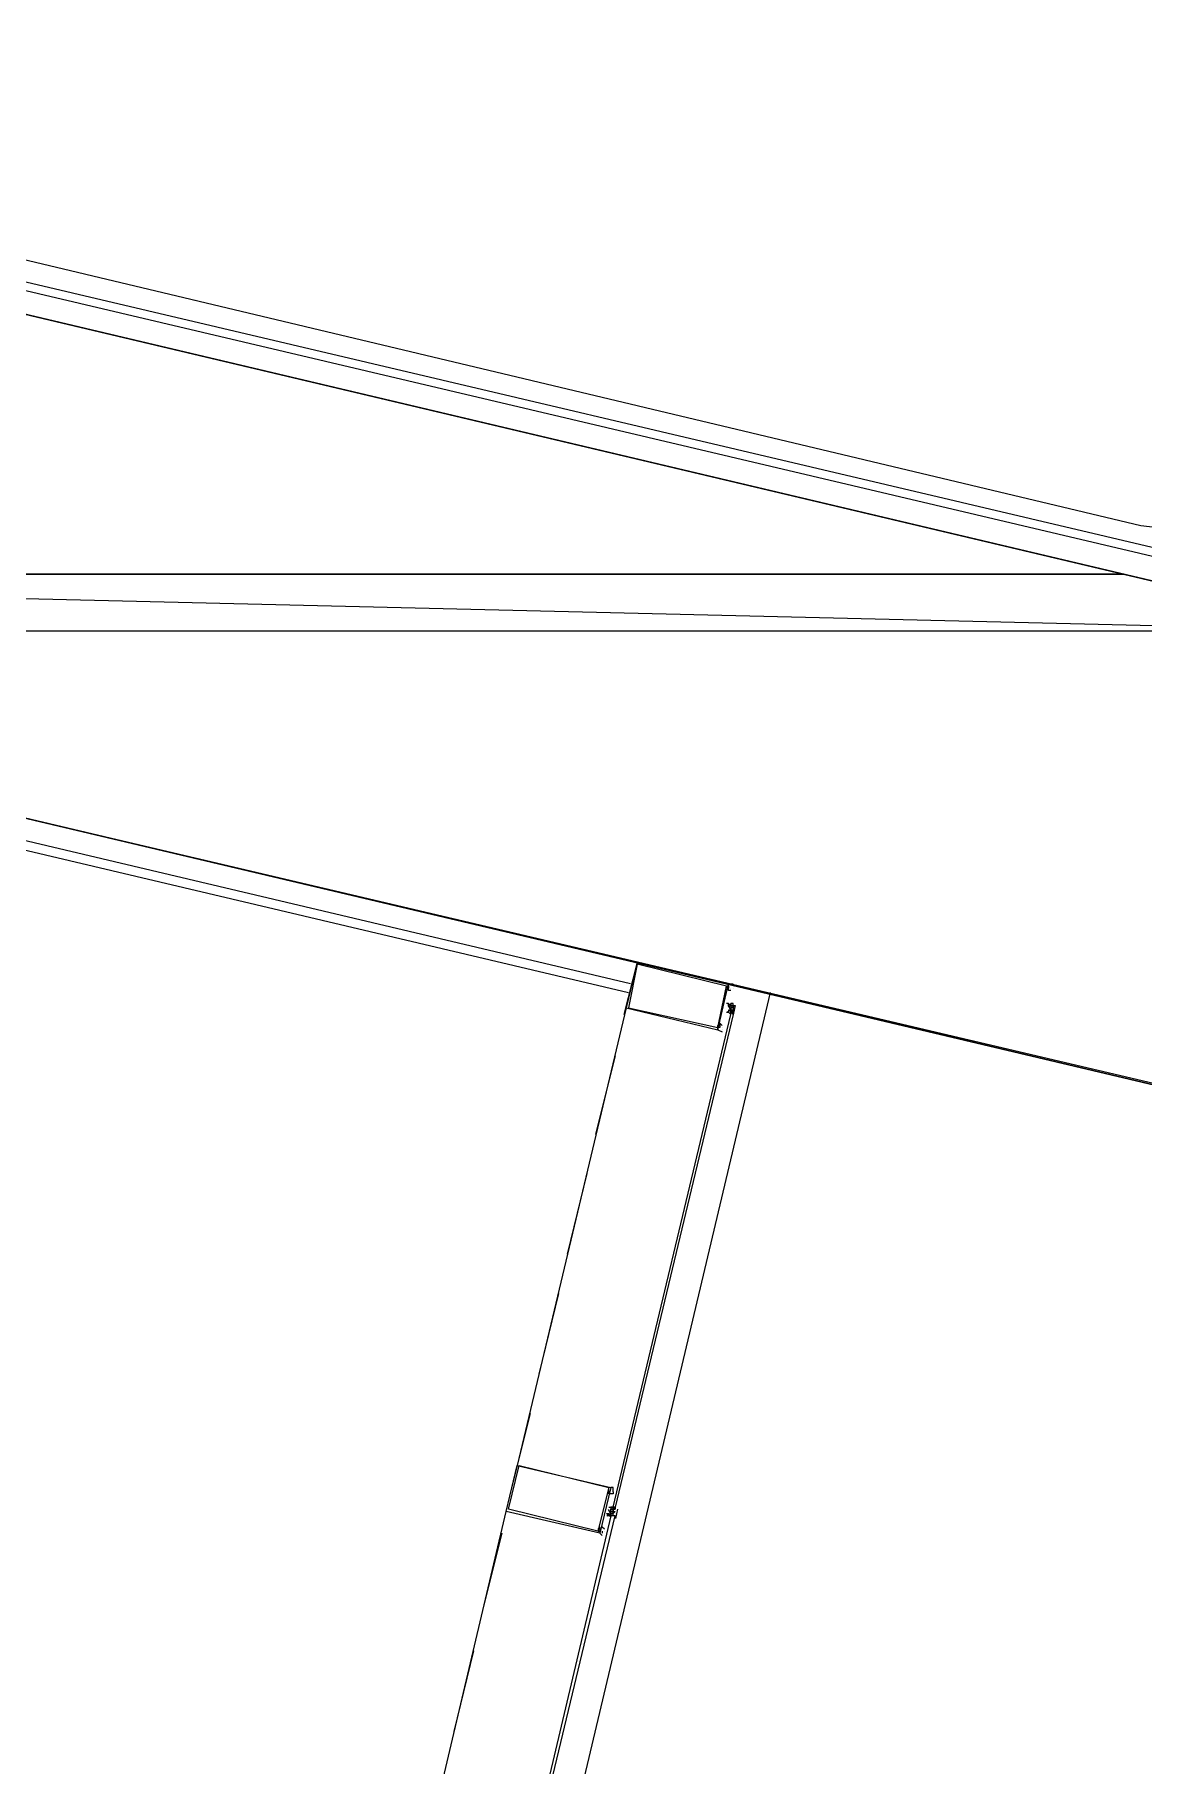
# Model space of a CAD drawing. Header units: feet. Extents: x -84 to 198, y -22 to 181.
# Drawn here: x 111.72 to 118.5, y 33.94 to 44.53 of the extents above; entities that cross this region are included whole.
import ezdxf

# ---------------------------------------------------------------- set-up
doc = ezdxf.new("R2010")
doc.units = ezdxf.units.FT
for name, color, linetype in [('A-AREA-UNIDAD', 30, 'CONTINUOUS'), ('A-LINEA', 7, 'CONTINUOUS'), ('A-MURO-CONCRETO', 8, 'CONTINUOUS')]:
    doc.layers.add(name, color=color, linetype=linetype)

msp = doc.modelspace()

# ---------------------------------------------------------------- linework, layer by layer
at = {"layer": 'A-AREA-UNIDAD'}
for points in [[(106.912, 44.2844), (118.48, 41.5289), (119.84, 41.3689), (119.84, 40.3556), (119.36, 38.2044), (127.008, 36.4089), (127.008, 35.4489), (125.68, 33.44)], [(125.312, 33.3156), (126.88, 35.68), (126.96, 36.16), (119.28, 37.9556), (119.232, 38.5244), (119.008, 38.0089), (105.632, 41.1556)]]:
    msp.add_lwpolyline(points, dxfattribs=at)
at = {"layer": 'A-LINEA'}
for p, q in [((80.92, 46.8178), (115.3467, 38.6711)), ((115.36, 38.7244), (80.9333, 46.8711)), ((106.2933, 44.2844), (119.08, 41.2711)), ((119.0667, 41.2178), (106.2267, 44.2444)), ((115.4, 38.8578), (115.32, 38.5378)), ((115.9733, 38.6978), (115.9733, 38.6978)), ((115.9867, 38.6978), (115.9867, 38.6978)), ((115.9867, 38.6978), (115.9867, 38.6978)), ((115.3333, 38.5778), (114.6667, 35.7778)), ((115.9467, 38.5511), (115.96, 38.5511)), ((115.9467, 38.5511), (115.9467, 38.5511)), ((115.9467, 38.5511), (115.9467, 38.5511)), ((115.9467, 38.5511), (115.9467, 38.5511)), ((115.9467, 38.5511), (115.9467, 38.5511)), ((115.9467, 38.5511), (115.9467, 38.5511)), ((115.9467, 38.5511), (115.9467, 38.5511)), ((115.96, 38.6044), (115.96, 38.6044)), ((115.96, 38.6044), (115.96, 38.6044)), ((115.96, 38.5911), (115.96, 38.6044)), ((115.96, 38.6044), (115.96, 38.6044)), ((115.96, 38.6044), (115.96, 38.6044)), ((115.96, 38.6044), (115.96, 38.6044)), ((115.96, 38.6044), (115.96, 38.6044)), ((115.96, 38.6044), (115.96, 38.6044)), ((115.96, 38.6044), (115.96, 38.6044)), ((115.96, 38.5911), (115.96, 38.5911)), ((115.96, 38.5911), (115.96, 38.5911)), ((115.96, 38.5911), (115.96, 38.5911)), ((115.96, 38.5644), (115.96, 38.5511)), ((115.96, 38.5644), (115.9733, 38.5644)), ((115.96, 38.5644), (115.9733, 38.5644)), ((115.9733, 38.5644), (115.96, 38.5644)), ((115.96, 38.5511), (115.96, 38.5511)), ((115.96, 38.5511), (115.96, 38.5511)), ((115.96, 38.5511), (115.96, 38.5511)), ((115.96, 38.5511), (115.96, 38.5511)), ((115.96, 38.5511), (115.96, 38.5511)), ((115.96, 38.5511), (115.96, 38.5511)), ((115.96, 38.5511), (115.96, 38.5511)), ((115.96, 38.5511), (115.96, 38.5511)), ((115.96, 38.5511), (115.96, 38.5511)), ((115.96, 38.5511), (115.96, 38.5511)), ((115.96, 38.5511), (115.96, 38.5511)), ((115.96, 38.5511), (115.96, 38.5511)), ((115.96, 38.5511), (115.96, 38.5511)), ((115.96, 38.5511), (115.96, 38.5511)), ((115.96, 38.5511), (115.96, 38.5511)), ((115.96, 38.5511), (115.96, 38.5511)), ((115.96, 38.5511), (115.96, 38.5511)), ((115.96, 38.5511), (115.96, 38.5511)), ((115.96, 38.5511), (115.96, 38.5511)), ((115.96, 38.5511), (115.96, 38.5511)), ((115.96, 38.5511), (115.96, 38.5511)), ((115.96, 38.5511), (115.96, 38.5511)), ((115.96, 38.5511), (115.96, 38.5511)), ((115.9733, 38.6044), (115.9733, 38.6044)), ((115.9733, 38.6044), (115.9733, 38.5911)), ((115.9733, 38.6044), (115.9733, 38.5911)), ((115.9733, 38.6044), (115.9733, 38.6044)), ((115.9733, 38.6044), (115.9733, 38.5911)), ((115.9733, 38.5911), (115.9733, 38.6044)), ((115.9733, 38.5911), (115.9733, 38.5778)), ((115.9733, 38.5911), (115.9733, 38.5911)), ((115.9733, 38.5911), (115.9867, 38.5911)), ((115.9733, 38.5911), (115.9733, 38.5911)), ((115.9733, 38.5911), (115.9733, 38.5911)), ((115.9733, 38.5911), (115.9733, 38.5911)), ((115.9733, 38.5911), (115.9733, 38.5911)), ((115.9733, 38.5911), (115.9733, 38.5911)), ((115.9733, 38.5911), (115.9867, 38.5911)), ((115.9733, 38.5911), (115.9733, 38.5911)), ((115.9733, 38.5911), (115.9733, 38.5911)), ((115.9733, 38.5911), (115.9733, 38.5911)), ((115.9733, 38.5911), (115.9733, 38.5911)), ((115.9733, 38.5911), (115.9733, 38.5911)), ((115.9733, 38.5911), (115.9733, 38.5911)), ((115.9733, 38.5911), (115.9733, 38.5911)), ((115.9733, 38.5911), (115.9733, 38.5911)), ((115.9733, 38.5911), (115.9733, 38.5911)), ((115.9733, 38.5911), (115.9733, 38.5911)), ((115.9733, 38.5911), (115.9733, 38.5911)), ((115.9733, 38.5911), (115.9733, 38.5911)), ((115.9733, 38.5911), (115.9733, 38.5911)), ((115.9733, 38.5911), (115.9733, 38.5911)), ((115.9733, 38.5911), (115.9733, 38.5911)), ((115.9733, 38.5911), (115.9733, 38.5911)), ((115.9867, 38.5911), (115.9733, 38.5911)), ((115.9733, 38.5778), (115.9733, 38.5778)), ((115.9733, 38.5778), (115.9733, 38.5778)), ((115.9733, 38.5778), (115.9733, 38.5778)), ((115.9733, 38.5778), (115.9733, 38.5778)), ((115.9733, 38.5778), (115.9733, 38.5778)), ((115.9733, 38.5778), (115.9733, 38.5778)), ((115.9733, 38.5778), (115.9733, 38.5778)), ((115.9733, 38.5778), (115.9733, 38.5644)), ((115.9733, 38.5778), (115.9733, 38.5778)), ((115.9733, 38.5778), (115.9733, 38.5778)), ((115.9733, 38.5778), (115.9733, 38.5778)), ((115.9733, 38.5778), (115.9733, 38.5778)), ((115.9733, 38.5778), (115.9733, 38.5778)), ((115.9733, 38.5778), (115.9733, 38.5778)), ((115.9867, 38.5778), (115.9733, 38.5778)), ((115.9733, 38.5778), (115.9733, 38.5778)), ((115.9733, 38.5778), (115.9733, 38.5778)), ((115.9733, 38.5778), (115.9733, 38.5778)), ((115.9733, 38.5644), (115.9733, 38.5778)), ((115.9733, 38.5644), (115.9733, 38.5778)), ((115.9733, 38.5778), (115.9733, 38.5778)), ((115.9867, 38.5778), (115.9733, 38.5778)), ((115.9867, 38.5778), (115.9733, 38.5778)), ((115.9733, 38.5644), (115.9733, 38.5644)), ((115.9733, 38.5644), (115.9733, 38.5644)), ((115.9733, 38.5644), (115.9733, 38.5644)), ((115.9733, 38.5644), (115.9867, 38.5644)), ((115.9733, 38.5644), (115.9733, 38.5644)), ((115.9733, 38.5644), (115.9733, 38.5644)), ((115.9733, 38.5644), (115.9733, 38.5644)), ((115.9733, 38.5644), (115.9733, 38.5644)), ((115.9733, 38.5644), (115.9867, 38.5644)), ((115.9733, 38.5644), (115.9733, 38.5644)), ((115.9733, 38.5644), (115.9733, 38.5644)), ((115.9733, 38.5644), (115.9733, 38.5644)), ((115.9733, 38.5644), (115.9733, 38.5644)), ((115.9733, 38.5644), (115.9733, 38.5644)), ((115.9733, 38.5644), (115.9733, 38.5644)), ((115.9733, 38.5644), (115.9733, 38.5644)), ((115.9733, 38.5644), (115.9733, 38.5644)), ((115.9733, 38.5644), (115.9733, 38.5644)), ((115.9733, 38.5644), (115.9733, 38.5644)), ((115.9733, 38.5644), (115.9733, 38.5644)), ((115.9733, 38.5644), (115.9733, 38.5644)), ((115.9733, 38.5644), (115.9733, 38.5644)), ((115.9733, 38.5511), (115.9733, 38.5644)), ((115.9867, 38.5511), (115.9733, 38.5644)), ((115.9733, 38.5644), (115.9733, 38.5644)), ((115.9733, 38.5644), (115.9733, 38.5644)), ((115.9733, 38.5644), (115.9733, 38.5644)), ((115.9733, 38.5644), (115.9733, 38.5644)), ((115.9733, 38.5644), (115.9733, 38.5644)), ((115.9733, 38.5644), (115.9733, 38.5644)), ((115.9733, 38.5511), (115.9733, 38.5511)), ((115.9733, 38.5511), (115.9733, 38.5511)), ((115.9733, 38.5511), (115.9733, 38.5511)), ((115.9733, 38.5511), (115.9733, 38.5511)), ((115.9733, 38.5511), (115.9733, 38.5511)), ((115.9733, 38.5511), (115.9733, 38.5511)), ((115.9733, 38.5511), (115.9733, 38.5511)), ((115.9733, 38.5511), (115.9733, 38.5511)), ((115.9733, 38.5511), (115.9733, 38.5511)), ((115.9733, 38.5511), (115.9867, 38.5511)), ((115.9733, 38.5511), (115.9733, 38.5511)), ((115.9733, 38.5511), (115.9867, 38.5511)), ((115.9733, 38.5511), (115.9733, 38.5511)), ((115.9733, 38.5511), (115.9733, 38.5511)), ((115.9733, 38.5511), (115.9733, 38.5511)), ((115.9733, 38.5511), (115.9733, 38.5511)), ((115.9733, 38.5511), (115.9733, 38.5511)), ((115.9733, 38.5511), (115.9733, 38.5511)), ((115.9733, 38.5511), (115.9733, 38.5511)), ((115.9867, 38.5511), (115.9733, 38.5511)), ((115.9733, 38.5511), (115.9733, 38.5511)), ((115.9733, 38.5511), (115.9733, 38.5511)), ((115.9733, 38.5511), (115.9733, 38.5511)), ((115.9733, 38.5511), (115.9733, 38.5511)), ((115.9733, 38.5511), (115.9733, 38.5511)), ((115.9733, 38.5511), (115.9733, 38.5511)), ((115.9867, 38.5911), (115.9867, 38.5911)), ((115.9867, 38.5911), (115.9867, 38.5911)), ((115.9867, 38.5911), (115.9867, 38.5911)), ((115.9867, 38.5911), (115.9867, 38.5911)), ((116, 38.5911), (115.9867, 38.5911)), ((115.9867, 38.5778), (115.9867, 38.5911)), ((115.9867, 38.5911), (115.9867, 38.5911)), ((115.9867, 38.5911), (116, 38.5911)), ((115.9867, 38.5911), (115.9867, 38.5911)), ((115.9867, 38.5911), (115.9867, 38.5911)), ((115.9867, 38.5911), (115.9867, 38.5778)), ((115.9867, 38.5911), (116, 38.5911)), ((115.9867, 38.5911), (115.9867, 38.5911)), ((115.9867, 38.5911), (115.9867, 38.5911)), ((115.9867, 38.5911), (115.9867, 38.5911)), ((115.9867, 38.5911), (115.9867, 38.5911)), ((115.9867, 38.5911), (115.9867, 38.5911)), ((115.9867, 38.5911), (115.9867, 38.5911)), ((115.9867, 38.5778), (115.9867, 38.5778)), ((115.9867, 38.5778), (115.9867, 38.5778)), ((115.9867, 38.5778), (116, 38.5778)), ((115.9867, 38.5778), (115.9867, 38.5778)), ((115.9867, 38.5778), (115.9867, 38.5778)), ((115.9867, 38.5778), (115.9867, 38.5778)), ((115.9867, 38.5778), (115.9867, 38.5778)), ((115.9867, 38.5778), (115.9867, 38.5644)), ((115.9867, 38.5778), (115.9867, 38.5778)), ((115.9867, 38.5778), (115.9867, 38.5778)), ((115.9867, 38.5778), (115.9867, 38.5778)), ((115.9867, 38.5778), (115.9867, 38.5778)), ((115.9867, 38.5778), (115.9867, 38.5778)), ((115.9867, 38.5778), (115.9867, 38.5778)), ((115.9867, 38.5778), (115.9867, 38.5778)), ((115.9867, 38.5778), (115.9867, 38.5778)), ((115.9867, 38.5778), (115.9867, 38.5778)), ((115.9867, 38.5778), (115.9867, 38.5778)), ((115.9867, 38.5778), (115.9867, 38.5778)), ((115.9867, 38.5778), (115.9867, 38.5778)), ((115.9867, 38.5778), (115.9867, 38.5778)), ((115.9867, 38.5778), (115.9867, 38.5778)), ((115.9867, 38.5778), (115.9867, 38.5778)), ((115.9867, 38.5778), (115.9867, 38.5778)), ((115.9867, 38.5778), (115.9867, 38.5778)), ((115.9867, 38.5778), (115.9867, 38.5778)), ((115.9867, 38.5778), (115.9867, 38.5778)), ((115.9867, 38.5778), (115.9867, 38.5778)), ((115.9867, 38.5778), (115.9867, 38.5778)), ((115.9867, 38.5778), (115.9867, 38.5778)), ((115.9867, 38.5644), (115.9867, 38.5511)), ((115.9867, 38.5644), (115.9867, 38.5644)), ((115.9867, 38.5644), (115.9867, 38.5644)), ((115.9867, 38.5644), (115.9867, 38.5644)), ((115.9867, 38.5644), (115.9867, 38.5644)), ((115.9867, 38.5644), (115.9867, 38.5644)), ((115.9867, 38.5644), (115.9867, 38.5644)), ((115.9867, 38.5644), (115.9867, 38.5644)), ((115.9867, 38.5644), (115.9867, 38.5511)), ((115.9867, 38.5644), (115.9867, 38.5644)), ((115.9867, 38.5644), (115.9867, 38.5644)), ((115.9867, 38.5644), (115.9867, 38.5644)), ((115.9867, 38.5644), (115.9867, 38.5644)), ((115.9867, 38.5644), (115.9867, 38.5644)), ((115.9867, 38.5644), (115.9867, 38.5644)), ((115.9867, 38.5644), (115.9867, 38.5644)), ((115.9867, 38.5644), (115.9867, 38.5644)), ((115.9867, 38.5644), (115.9867, 38.5644)), ((115.9867, 38.5644), (115.9867, 38.5644)), ((115.9867, 38.5511), (115.9867, 38.5511)), ((115.9867, 38.5511), (115.9867, 38.5378)), ((115.9867, 38.5511), (115.9867, 38.5511)), ((115.9867, 38.5511), (115.9867, 38.5511)), ((115.9867, 38.5511), (115.9867, 38.5511)), ((115.9867, 38.5511), (115.9867, 38.5511)), ((115.9867, 38.5511), (115.9867, 38.5511)), ((115.9867, 38.5511), (115.9867, 38.5511)), ((115.9867, 38.5511), (115.9867, 38.5511)), ((115.9867, 38.5511), (115.9867, 38.5511)), ((115.9867, 38.5511), (115.9867, 38.5511)), ((115.9867, 38.5511), (115.9867, 38.5511)), ((115.9867, 38.5511), (115.9867, 38.5511)), ((115.9867, 38.5511), (115.9867, 38.5511)), ((115.9867, 38.5511), (115.9867, 38.5511)), ((115.9867, 38.5511), (115.9867, 38.5511)), ((115.9867, 38.5378), (115.9867, 38.5378)), ((115.9867, 38.5378), (115.9867, 38.5378)), ((116.0005, 38.5915), (115.9872, 38.535)), ((116, 38.5911), (116, 38.5911)), ((116, 38.5911), (116, 38.5911)), ((116, 38.5911), (116, 38.5911)), ((116, 38.5911), (116, 38.5911)), ((116, 38.5911), (116, 38.5911)), ((116, 38.5911), (116, 38.5911)), ((116, 38.5911), (116, 38.5911)), ((116, 38.5911), (116, 38.5911)), ((115.92, 38.4578), (115.92, 38.4578)), ((115.92, 38.4578), (115.92, 38.4578)), ((115.2667, 38.2844), (115.1467, 37.8044)), ((115.0933, 37.5644), (114.9733, 37.0711)), ((114.92, 36.8311), (114.8, 36.3378)), ((114.7467, 36.0978), (114.6267, 35.6178)), ((113.9067, 32.5644), (114.6, 35.4978)), ((115.2133, 35.4844), (115.2133, 35.4844)), ((115.2133, 35.4844), (115.2133, 35.4844)), ((115.2133, 35.4844), (115.2267, 35.4844)), ((115.2133, 35.4844), (115.2133, 35.4844)), ((115.2133, 35.4844), (115.2133, 35.4844)), ((115.2133, 35.4844), (115.2133, 35.4844)), ((115.2133, 35.4844), (115.2133, 35.4844)), ((115.2133, 35.4844), (115.2133, 35.4844)), ((115.2133, 35.4844), (115.2133, 35.4844)), ((115.2267, 35.5244), (115.2267, 35.5244)), ((115.2267, 35.5244), (115.2267, 35.5244)), ((115.2267, 35.5244), (115.2267, 35.5244)), ((115.2267, 35.4844), (115.2267, 35.4711)), ((115.2267, 35.4844), (115.2267, 35.4844)), ((115.2267, 35.4844), (115.2267, 35.4844)), ((115.2267, 35.4711), (115.2267, 35.4844)), ((115.2267, 35.4844), (115.2267, 35.4844)), ((115.2267, 35.4711), (115.2267, 35.4711)), ((115.2267, 35.4711), (115.2267, 35.4711)), ((115.2267, 35.4711), (115.24, 35.4711)), ((115.2267, 35.4711), (115.2267, 35.4711)), ((115.24, 35.5244), (115.24, 35.5244)), ((115.24, 35.5244), (115.24, 35.5244)), ((115.24, 35.5244), (115.24, 35.5244)), ((115.24, 35.5244), (115.2533, 35.5244)), ((115.24, 35.5244), (115.24, 35.5244)), ((115.24, 35.5244), (115.24, 35.5244)), ((115.24, 35.5244), (115.24, 35.5111)), ((115.24, 35.5244), (115.24, 35.5244)), ((115.24, 35.5244), (115.24, 35.5244)), ((115.24, 35.5244), (115.24, 35.5244)), ((115.24, 35.5244), (115.24, 35.5244)), ((115.24, 35.5244), (115.24, 35.5244)), ((115.24, 35.5244), (115.24, 35.5244)), ((115.24, 35.5244), (115.24, 35.5244)), ((115.24, 35.5244), (115.24, 35.5244)), ((115.24, 35.5244), (115.24, 35.5244)), ((115.2533, 35.5244), (115.24, 35.5244)), ((115.2533, 35.5244), (115.24, 35.5244)), ((115.24, 35.5111), (115.24, 35.5111)), ((115.24, 35.5111), (115.24, 35.5111)), ((115.24, 35.5111), (115.24, 35.5111)), ((115.24, 35.5111), (115.2533, 35.5111)), ((115.24, 35.5111), (115.24, 35.5111)), ((115.24, 35.5111), (115.24, 35.5111)), ((115.24, 35.5111), (115.24, 35.5111)), ((115.24, 35.4978), (115.24, 35.5111)), ((115.24, 35.4978), (115.24, 35.5111)), ((115.24, 35.5111), (115.24, 35.5111)), ((115.24, 35.4978), (115.24, 35.5111)), ((115.2533, 35.5111), (115.24, 35.5111)), ((115.2533, 35.5111), (115.24, 35.5111)), ((115.2533, 35.5111), (115.24, 35.5111)), ((115.24, 35.4978), (115.24, 35.4978)), ((115.24, 35.4978), (115.24, 35.4978)), ((115.24, 35.4978), (115.24, 35.4978)), ((115.24, 35.4978), (115.24, 35.4978)), ((115.24, 35.4978), (115.24, 35.4978)), ((115.24, 35.4978), (115.24, 35.4978)), ((115.24, 35.4978), (115.2533, 35.4978)), ((115.24, 35.4844), (115.24, 35.4844)), ((115.24, 35.4844), (115.24, 35.4844)), ((115.24, 35.4844), (115.24, 35.4711)), ((115.24, 35.4844), (115.24, 35.4844)), ((115.24, 35.4844), (115.24, 35.4844)), ((115.24, 35.4844), (115.24, 35.4844)), ((115.24, 35.4844), (115.24, 35.4711)), ((115.24, 35.4844), (115.24, 35.4844)), ((115.24, 35.4844), (115.24, 35.4844)), ((115.24, 35.4844), (115.24, 35.4844)), ((115.24, 35.4844), (115.24, 35.4844)), ((115.24, 35.4844), (115.24, 35.4844)), ((115.24, 35.4844), (115.24, 35.4844)), ((115.2533, 35.4844), (115.24, 35.4844)), ((115.24, 35.4844), (115.24, 35.4844)), ((115.24, 35.4844), (115.24, 35.4844)), ((115.24, 35.4844), (115.24, 35.4844)), ((115.24, 35.4844), (115.24, 35.4844)), ((115.24, 35.4844), (115.24, 35.4844)), ((115.24, 35.4844), (115.24, 35.4844)), ((115.24, 35.4844), (115.24, 35.4844)), ((115.24, 35.4844), (115.24, 35.4844)), ((115.24, 35.4844), (115.24, 35.4844)), ((115.24, 35.4844), (115.24, 35.4844)), ((115.24, 35.4844), (115.24, 35.4844)), ((115.24, 35.4844), (115.24, 35.4844)), ((115.24, 35.4844), (115.2533, 35.4844)), ((115.24, 35.4844), (115.24, 35.4844)), ((115.24, 35.4844), (115.24, 35.4844)), ((115.24, 35.4844), (115.24, 35.4844)), ((115.24, 35.4844), (115.24, 35.4844)), ((115.24, 35.4844), (115.24, 35.4844)), ((115.24, 35.4844), (115.24, 35.4844)), ((115.24, 35.4844), (115.24, 35.4844)), ((115.24, 35.4844), (115.24, 35.4844)), ((115.24, 35.4711), (115.24, 35.4711)), ((115.24, 35.4711), (115.24, 35.4711)), ((115.24, 35.4711), (115.24, 35.4711)), ((115.24, 35.4711), (115.24, 35.4711)), ((115.24, 35.4711), (115.24, 35.4711)), ((115.24, 35.4711), (115.24, 35.4711)), ((115.24, 35.4711), (115.24, 35.4711)), ((115.24, 35.4711), (115.24, 35.4711)), ((115.24, 35.4711), (115.24, 35.4711)), ((115.24, 35.4711), (115.24, 35.4711)), ((115.24, 35.4711), (115.24, 35.4711)), ((115.24, 35.4711), (115.24, 35.4711)), ((115.24, 35.4711), (115.24, 35.4711)), ((115.24, 35.4711), (115.24, 35.4711)), ((115.24, 35.4711), (115.24, 35.4711)), ((115.2533, 35.5244), (115.2533, 35.5244)), ((115.2533, 35.5244), (115.2533, 35.5244)), ((115.2533, 35.5244), (115.2533, 35.5244)), ((115.2533, 35.5244), (115.2533, 35.5111)), ((115.2533, 35.5244), (115.2533, 35.5244)), ((115.2533, 35.5244), (115.2533, 35.5244)), ((115.2533, 35.5244), (115.2533, 35.5244)), ((115.2533, 35.5244), (115.2533, 35.5244)), ((115.2533, 35.5244), (115.2533, 35.5111)), ((115.2533, 35.5244), (115.2533, 35.5244)), ((115.2533, 35.5244), (115.2533, 35.5244)), ((115.2533, 35.5244), (115.2533, 35.5244)), ((115.2533, 35.5111), (115.2533, 35.5244)), ((115.2533, 35.5244), (115.2533, 35.5244)), ((115.2533, 35.5244), (115.2533, 35.5244)), ((115.2533, 35.5111), (115.2533, 35.5244)), ((115.2533, 35.5244), (115.2533, 35.5244)), ((115.2533, 35.5244), (115.2533, 35.5244)), ((115.2533, 35.5111), (115.2533, 35.4978)), ((115.2533, 35.5111), (115.2533, 35.5111)), ((115.2533, 35.5111), (115.2667, 35.5111)), ((115.2533, 35.5111), (115.2533, 35.5111)), ((115.2533, 35.5111), (115.2533, 35.5111)), ((115.2533, 35.5111), (115.2533, 35.5111)), ((115.2533, 35.5111), (115.2533, 35.5111)), ((115.2533, 35.5111), (115.2667, 35.5111)), ((115.2533, 35.5111), (115.2533, 35.5111)), ((115.2533, 35.5111), (115.2533, 35.5111)), ((115.2533, 35.5111), (115.2533, 35.5111)), ((115.2533, 35.5111), (115.2533, 35.5111)), ((115.2533, 35.5111), (115.2533, 35.5111)), ((115.2533, 35.5111), (115.2533, 35.5111)), ((115.2533, 35.5111), (115.2533, 35.5111)), ((115.2533, 35.5111), (115.2533, 35.5111)), ((115.2533, 35.5111), (115.2533, 35.5111)), ((115.2533, 35.5111), (115.2533, 35.5111)), ((115.2533, 35.5111), (115.2533, 35.5111)), ((115.2533, 35.5111), (115.2533, 35.5111)), ((115.2533, 35.5111), (115.2533, 35.5111)), ((115.2533, 35.4978), (115.2533, 35.5111)), ((115.2533, 35.5111), (115.2533, 35.5111)), ((115.2533, 35.5111), (115.2533, 35.5111)), ((115.2533, 35.5111), (115.2533, 35.5111)), ((115.2533, 35.5111), (115.2533, 35.5111)), ((115.2533, 35.5111), (115.2533, 35.5111)), ((115.2533, 35.5111), (115.2533, 35.4978)), ((115.2533, 35.5111), (115.2533, 35.5111)), ((115.2533, 35.4978), (115.2533, 35.4978)), ((115.2533, 35.4978), (115.2533, 35.4978)), ((115.2533, 35.4978), (115.2533, 35.4844)), ((115.2533, 35.4978), (115.2533, 35.4978)), ((115.2533, 35.4978), (115.2533, 35.4978)), ((115.2533, 35.4978), (115.2533, 35.4978)), ((115.2533, 35.4978), (115.2533, 35.4978)), ((115.2533, 35.4978), (115.2533, 35.4978)), ((115.2533, 35.4978), (115.2667, 35.4978)), ((115.2533, 35.4978), (115.2533, 35.4978)), ((115.2533, 35.4978), (115.2667, 35.4978)), ((115.2533, 35.4978), (115.2533, 35.4978)), ((115.2533, 35.4978), (115.2533, 35.4978)), ((115.2533, 35.4978), (115.2533, 35.4978)), ((115.2533, 35.4978), (115.2533, 35.4978)), ((115.2533, 35.4978), (115.2533, 35.4978)), ((115.2533, 35.4978), (115.2533, 35.4978)), ((115.2533, 35.4978), (115.2533, 35.4978)), ((115.2533, 35.4978), (115.2533, 35.4978)), ((115.2533, 35.4978), (115.2533, 35.4978)), ((115.2533, 35.4978), (115.2533, 35.4978)), ((115.2533, 35.4844), (115.2533, 35.4978)), ((115.2533, 35.4844), (115.2533, 35.4978)), ((115.2533, 35.4978), (115.2533, 35.4978)), ((115.2533, 35.4844), (115.2533, 35.4978)), ((115.2533, 35.4978), (115.2533, 35.4978)), ((115.2533, 35.4844), (115.2533, 35.4844)), ((115.2533, 35.4844), (115.2533, 35.4844)), ((115.2533, 35.4844), (115.2533, 35.4844)), ((115.2533, 35.4844), (115.2533, 35.4844)), ((115.2533, 35.4844), (115.2533, 35.4844)), ((115.2533, 35.4844), (115.2533, 35.4844)), ((115.2533, 35.4844), (115.2533, 35.4844)), ((115.2533, 35.4844), (115.2533, 35.4844)), ((115.2533, 35.4844), (115.2533, 35.4844)), ((115.2533, 35.4844), (115.2533, 35.4844)), ((115.2533, 35.4844), (115.2533, 35.4844)), ((115.2533, 35.4844), (115.2533, 35.4844)), ((115.2533, 35.4844), (115.2533, 35.4844)), ((115.2533, 35.4844), (115.2533, 35.4844)), ((115.2533, 35.4844), (115.2533, 35.4844)), ((115.2533, 35.4844), (115.2533, 35.4844)), ((115.2533, 35.4844), (115.2533, 35.4844)), ((115.2533, 35.4844), (115.2533, 35.4844)), ((115.2533, 35.4844), (115.2533, 35.4844)), ((115.2533, 35.4844), (115.2533, 35.4844)), ((115.2533, 35.4844), (115.2533, 35.4844)), ((115.2533, 35.4844), (115.2533, 35.4844)), ((115.2533, 35.4844), (115.2533, 35.4844)), ((115.2533, 35.4844), (115.2533, 35.4844)), ((115.2533, 35.4844), (115.2533, 35.4844)), ((115.2533, 35.4844), (115.2533, 35.4844)), ((115.2533, 35.4844), (115.2533, 35.4844)), ((115.2533, 35.4711), (115.2533, 35.4711)), ((115.2533, 35.4711), (115.2533, 35.4711)), ((115.2533, 35.4711), (115.2533, 35.4711)), ((115.2533, 35.4711), (115.2533, 35.4711)), ((115.2533, 35.4711), (115.2533, 35.4711)), ((115.2533, 35.4711), (115.2533, 35.4711)), ((115.2533, 35.4711), (115.2533, 35.4711)), ((115.2533, 35.4711), (115.2533, 35.4711)), ((115.2533, 35.4711), (115.2533, 35.4711)), ((115.2533, 35.4711), (115.2533, 35.4711)), ((115.2533, 35.4711), (115.2533, 35.4711)), ((115.2533, 35.4711), (115.2533, 35.4711)), ((115.2533, 35.4711), (115.2533, 35.4711)), ((115.2533, 35.4711), (115.2533, 35.4711)), ((115.2533, 35.4711), (115.2533, 35.4711)), ((115.2533, 35.4711), (115.2533, 35.4711)), ((115.2533, 35.4711), (115.2533, 35.4711)), ((115.2533, 35.4711), (115.2533, 35.4711)), ((115.2533, 35.4711), (115.2533, 35.4711)), ((115.2533, 35.4711), (115.2533, 35.4711)), ((115.2533, 35.4711), (115.2533, 35.4711)), ((115.2533, 35.4711), (115.2533, 35.4711)), ((115.2533, 35.4711), (115.2533, 35.4711)), ((115.2533, 35.4711), (115.2533, 35.4711)), ((115.2667, 35.4711), (115.2533, 35.4711)), ((115.2667, 35.5244), (115.2667, 35.5111)), ((115.2667, 35.5244), (115.2667, 35.5244)), ((115.2667, 35.5244), (115.2667, 35.5244)), ((115.2667, 35.5111), (115.2667, 35.5111)), ((115.2667, 35.5111), (115.2667, 35.5111)), ((115.2667, 35.5111), (115.2667, 35.5111)), ((115.2667, 35.5111), (115.2667, 35.5111)), ((115.2667, 35.5111), (115.2667, 35.5111)), ((115.2667, 35.5111), (115.2667, 35.5111)), ((115.2667, 35.5111), (115.2667, 35.5111)), ((115.2667, 35.5111), (115.2667, 35.5111)), ((115.2667, 35.5111), (115.2667, 35.5111)), ((115.2667, 35.5111), (115.2667, 35.5111)), ((115.2667, 35.5111), (115.2667, 35.5111)), ((115.2667, 35.5111), (115.2667, 35.5111)), ((115.2667, 35.5111), (115.2667, 35.5111)), ((115.2667, 35.5111), (115.2667, 35.5111)), ((115.2667, 35.5111), (115.2667, 35.5111)), ((115.2667, 35.5111), (115.2667, 35.5111)), ((115.2667, 35.5111), (115.2667, 35.5111)), ((115.2667, 35.5111), (115.2667, 35.5111)), ((115.2667, 35.5111), (115.2667, 35.5111)), ((115.2667, 35.5111), (115.2667, 35.5111)), ((115.2667, 35.5111), (115.2667, 35.5111)), ((115.2667, 35.5111), (115.2667, 35.5111)), ((115.2667, 35.5111), (115.2667, 35.5111)), ((115.2667, 35.5111), (115.2667, 35.5111)), ((115.2667, 35.5111), (115.2667, 35.5111)), ((115.2667, 35.5111), (115.2667, 35.5111)), ((115.2667, 35.5111), (115.2667, 35.5111)), ((115.2667, 35.5111), (115.2667, 35.5111)), ((115.2667, 35.4978), (115.2667, 35.4978)), ((115.2667, 35.4978), (115.2667, 35.4978)), ((115.2667, 35.4978), (115.2667, 35.4978)), ((115.2667, 35.4978), (115.2667, 35.4978)), ((115.2667, 35.4978), (115.2667, 35.4978)), ((115.2667, 35.4978), (115.2667, 35.4978)), ((115.2667, 35.4844), (115.2667, 35.4844)), ((115.2805, 35.5115), (115.2672, 35.455)), ((114.5733, 35.3644), (114.4533, 34.8844)), ((114.4, 34.6444), (114.28, 34.1511))]:
    msp.add_line(p, q, dxfattribs=at)
for points in [[(106.04, 44.1511), (105.3467, 41.2311), (119.16, 37.9644), (119.84, 40.8844), (106.04, 44.1511)], [(115.4, 38.8578), (115.3333, 38.5778), (115.8933, 38.4444), (115.96, 38.7244), (115.4, 38.8578)], [(115.4, 38.8444), (115.3467, 38.5778), (115.8933, 38.4578), (115.9467, 38.7111), (115.4, 38.8444)], [(116.2133, 38.6711), (113.7333, 28.2044)], [(115.9733, 38.6844), (115.9733, 38.6844), (115.9733, 38.6844), (115.96, 38.6844), (115.96, 38.6844), (115.96, 38.6978), (115.96, 38.6978), (115.96, 38.7111), (115.96, 38.6978), (115.9467, 38.6978), (115.9467, 38.7111), (115.9467, 38.7111), (115.96, 38.7111), (115.96, 38.7111), (115.96, 38.7111), (115.96, 38.7111), (115.96, 38.7111), (115.96, 38.7244), (115.96, 38.7244), (115.9867, 38.7244), (115.9867, 38.7244)], [(115.9467, 38.7111), (115.96, 38.7111), (115.96, 38.7111), (115.96, 38.7111), (115.96, 38.7111)], [(115.9867, 38.7111), (115.9867, 38.7111), (115.9867, 38.7111)], [(115.9867, 38.5378), (115.9867, 38.5378), (115.2667, 35.5244), (115.2533, 35.5244), (115.9733, 38.5378), (115.9733, 38.5511), (115.9867, 38.5378)], [(116, 38.5911), (115.9867, 38.5911), (115.9867, 38.6044), (115.9733, 38.6044), (115.9733, 38.5911), (115.96, 38.6044), (115.9467, 38.6044)], [(115.9467, 38.5511), (115.96, 38.5511), (115.9733, 38.5378), (115.9733, 38.5511), (115.9867, 38.5378)], [(115.9499, 38.5514), (115.9729, 38.5671), (115.958, 38.5906)], [(115.96, 38.5911), (115.9733, 38.5911), (115.9867, 38.5911)], [(115.9867, 38.5911), (115.9733, 38.5911), (115.9867, 38.5911)], [(115.9867, 38.5778), (115.9733, 38.5778), (115.9733, 38.5644)], [(115.9867, 38.5644), (115.9867, 38.5644), (115.9733, 38.5644)], [(115.9733, 38.5644), (115.9733, 38.5644), (115.9733, 38.5511), (115.9733, 38.5511)], [(115.9733, 38.5511), (115.9733, 38.5511), (115.9867, 38.5511), (115.9867, 38.5644)], [(115.92, 38.4711), (115.92, 38.4711), (115.92, 38.4711), (115.9067, 38.4844), (115.9067, 38.4844), (115.9067, 38.4578), (115.9067, 38.4578), (115.8933, 38.4578), (115.8933, 38.4578), (115.8933, 38.4711), (115.8933, 38.4578), (115.8933, 38.4578), (115.8933, 38.4444), (115.8933, 38.4444), (115.8933, 38.4578), (115.8933, 38.4578)], [(115.8933, 38.4444), (115.8933, 38.4444), (115.8933, 38.4444), (115.8933, 38.4444), (115.92, 38.4311), (115.92, 38.4311), (115.92, 38.4311)], [(115.92, 38.4444), (115.92, 38.4444), (115.92, 38.4444)], [(114.6, 35.4978), (114.6667, 35.7778), (115.24, 35.6444), (115.1733, 35.3644), (114.6, 35.4978)], [(114.6133, 35.5111), (114.68, 35.7778), (115.2267, 35.6444), (115.16, 35.3778), (114.6133, 35.5111)], [(115.2533, 35.6178), (115.2533, 35.6178), (115.2533, 35.6044), (115.2533, 35.6044), (115.2267, 35.6044), (115.2267, 35.6044), (115.2267, 35.6311), (115.2267, 35.6311), (115.2267, 35.6311), (115.2267, 35.6311), (115.2267, 35.6311), (115.2267, 35.6311), (115.2267, 35.6311), (115.2267, 35.6311), (115.2267, 35.6311), (115.2267, 35.6311), (115.2267, 35.6311)], [(115.2533, 35.6178), (115.2533, 35.6311), (115.2533, 35.6311), (115.2533, 35.6444), (115.2533, 35.6444), (115.2533, 35.6444), (115.24, 35.6444), (115.24, 35.6444), (115.24, 35.6444), (115.24, 35.6444)], [(114.5067, 32.2978), (114.5067, 32.2978), (115.2667, 35.4711), (115.2533, 35.4711), (115.24, 35.4711), (114.4933, 32.3111), (114.5067, 32.2978)], [(115.2533, 35.4711), (115.24, 35.4711), (115.2267, 35.4711), (115.2133, 35.4844)], [(115.2155, 35.4716), (115.2393, 35.486), (115.2258, 35.5103)], [(115.2267, 35.5244), (115.24, 35.5244), (115.2533, 35.5244), (115.2667, 35.5111), (115.2667, 35.5244)], [(115.24, 35.4978), (115.2533, 35.4978), (115.2533, 35.5111)], [(115.2533, 35.4978), (115.2533, 35.4978), (115.24, 35.4978)], [(115.2533, 35.4711), (115.2533, 35.4711), (115.2533, 35.4844), (115.2667, 35.4978)], [(115.16, 35.3911), (115.1733, 35.3911), (115.1733, 35.3911), (115.1733, 35.3911), (115.1733, 35.3911), (115.1733, 35.3911), (115.1733, 35.4044), (115.1733, 35.4044)], [(115.16, 35.3778), (115.16, 35.3778), (115.16, 35.3778), (115.16, 35.3778), (115.1733, 35.3778), (115.1733, 35.3778), (115.1733, 35.3778), (115.1733, 35.3644), (115.1733, 35.3644), (115.1867, 35.3511), (115.1867, 35.3511)], [(115.1733, 35.3778), (115.16, 35.3778), (115.16, 35.3778)], [(115.1733, 35.3911), (115.1733, 35.3778), (115.1733, 35.3778)], [(115.1867, 35.4044), (115.2, 35.3911), (115.2, 35.3911), (115.2, 35.3911), (115.2, 35.3911)], [(115.1867, 35.3778), (115.1867, 35.3644), (115.1867, 35.3644)], [(115.2, 35.3778), (115.2, 35.3778), (115.2, 35.3778)]]:
    msp.add_lwpolyline(points, dxfattribs=at)
for points in [[(115.8933, 38.4578), (115.8933, 38.4578), (115.8933, 38.4578), (115.8933, 38.4578)], [(115.2267, 35.6444), (115.2267, 35.6444), (115.2267, 35.6444), (115.2267, 35.6444)]]:
    msp.add_lwpolyline(points, close=True, dxfattribs=at)
at = {"layer": 'A-MURO-CONCRETO'}
for points in [[(106.04, 44.1511), (118.3733, 41.2311), (105.3467, 41.2311), (106.04, 44.1511), (106.04, 44.1511)], [(105.3467, 41.2311), (106.8133, 40.8844), (119.84, 40.8844), (105.3467, 41.2311)], [(105.3467, 41.2311), (118.3733, 41.2311), (119.84, 40.8844), (105.3467, 41.2311), (105.3467, 41.2311)], [(106.8133, 40.8844), (119.84, 40.8844), (119.16, 37.9644), (106.8133, 40.8844), (106.8133, 40.8844)]]:
    msp.add_lwpolyline(points, dxfattribs=at)

doc.saveas('drawing.dxf')
